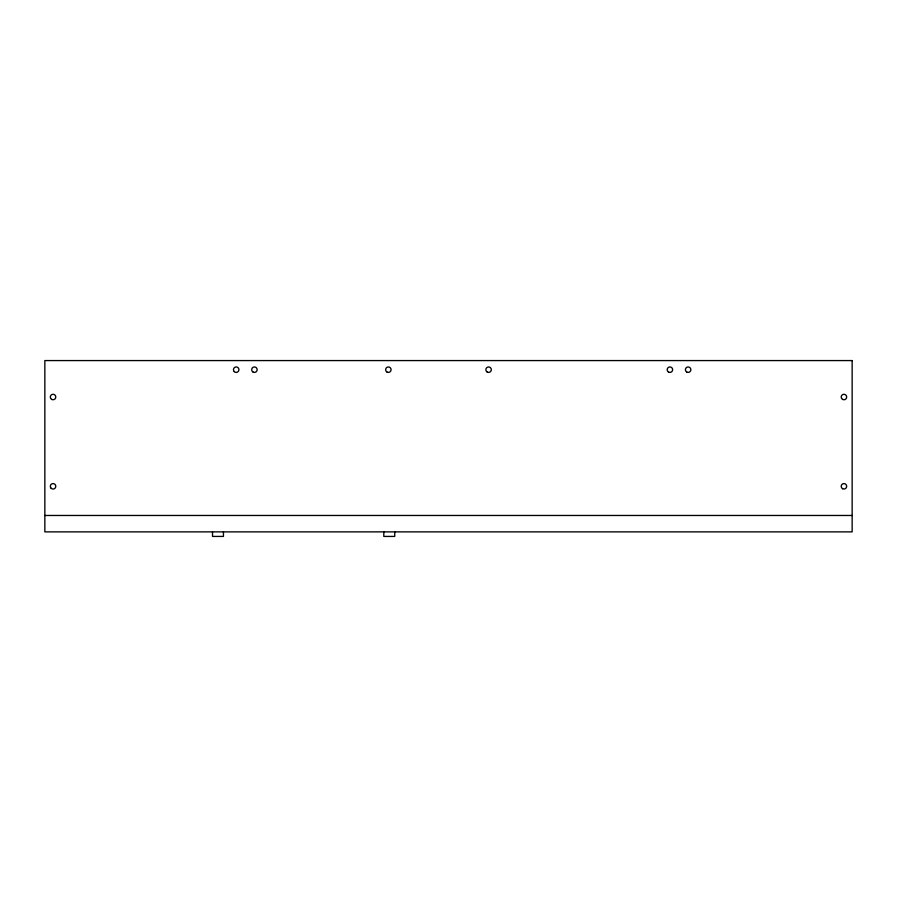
<?xml version="1.0" encoding="UTF-8"?>
<svg xmlns="http://www.w3.org/2000/svg" width="897" height="897" viewBox="0 0 897 897"><rect width="100%" height="100%" fill="white"/><g stroke="black" fill="none" stroke-linecap="round" stroke-linejoin="round"><path stroke-width="1.35" d="M44.85 515.472L852.15 515.472M394.736 531.876L394.736 536.428L383.804 536.428L383.804 531.876M223.443 531.876L223.443 536.428L212.511 536.428L212.511 531.876M852.15 360.572L44.85 360.572L44.85 531.876L852.15 531.876L852.15 360.572M686.777 372.053A2.736 2.736 0 0 0 690.869 369.687A2.736 2.736 0 0 0 686.777 367.322A2.736 2.736 0 0 0 686.777 372.053M668.545 372.053A2.736 2.736 0 0 0 672.649 369.687A2.736 2.736 0 0 0 668.545 367.322A2.736 2.736 0 0 0 668.545 372.053M253.055 372.053A2.736 2.736 0 0 0 257.159 369.687A2.736 2.736 0 0 0 253.055 367.322A2.736 2.736 0 0 0 253.055 372.053M234.263 371.616A2.736 2.736 0 0 0 238.837 370.394A2.736 2.736 0 0 0 235.485 367.041A2.736 2.736 0 0 0 234.263 371.616M386.999 372.053A2.736 2.736 0 0 0 391.092 369.687A2.736 2.736 0 0 0 386.999 367.322A2.736 2.736 0 0 0 386.999 372.053M487.228 372.053A2.736 2.736 0 0 0 491.321 369.687A2.736 2.736 0 0 0 487.228 367.322A2.736 2.736 0 0 0 487.228 372.053M51.678 399.389A2.736 2.736 0 0 0 55.782 397.023A2.736 2.736 0 0 0 51.678 394.646A2.736 2.736 0 0 0 51.678 399.389M842.586 399.389A2.736 2.736 0 0 0 846.678 397.023A2.736 2.736 0 0 0 842.586 394.646A2.736 2.736 0 0 0 842.586 399.389M51.118 488.248A2.736 2.736 0 0 0 55.692 487.026A2.736 2.736 0 0 0 52.34 483.674A2.736 2.736 0 0 0 51.118 488.248M842.586 488.686A2.736 2.736 0 0 0 846.678 486.309A2.736 2.736 0 0 0 842.586 483.943A2.736 2.736 0 0 0 842.586 488.686"/></g></svg>
